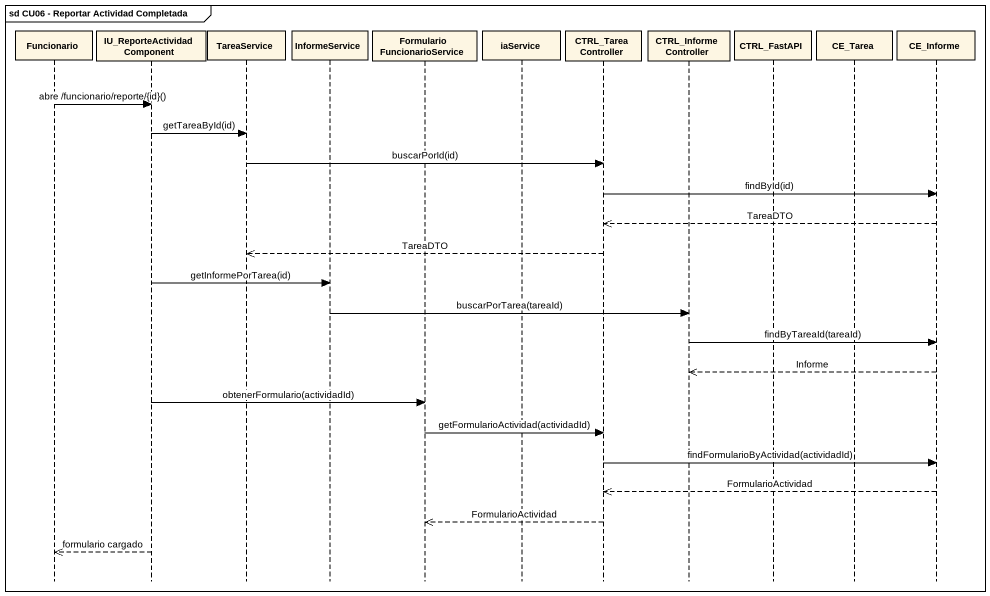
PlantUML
@startuml
mainframe sd CU06 - Reportar Actividad Completada
hide footbox
participant Funcionario
participant IU_ReporteActividadComponent
participant TareaService
participant InformeService
participant FormularioFuncionarioService
participant iaService
participant CTRL_TareaController
participant CTRL_InformeController
participant CTRL_FastAPI
participant CE_Tarea
participant CE_Informe

Funcionario -> IU_ReporteActividadComponent : abre /funcionario/reporte/{id}()
IU_ReporteActividadComponent -> TareaService : getTareaById(id)
TareaService -> CTRL_TareaController : buscarPorId(id)
CTRL_TareaController -> CE_Informe : findById(id)
CE_Informe -->> CTRL_TareaController : TareaDTO
CTRL_TareaController -->> TareaService : TareaDTO
IU_ReporteActividadComponent -> InformeService : getInformePorTarea(id)
InformeService -> CTRL_InformeController : buscarPorTarea(tareaId)
CTRL_InformeController -> CE_Informe : findByTareaId(tareaId)
CE_Informe -->> CTRL_InformeController : Informe
IU_ReporteActividadComponent -> FormularioFuncionarioService : obtenerFormulario(actividadId)
FormularioFuncionarioService -> CTRL_TareaController : getFormularioActividad(actividadId)
CTRL_TareaController -> CE_Informe : findFormularioByActividad(actividadId)
CE_Informe -->> CTRL_TareaController : FormularioActividad
CTRL_TareaController -->> FormularioFuncionarioService : FormularioActividad
IU_ReporteActividadComponent -->> Funcionario : formulario cargado
@enduml
